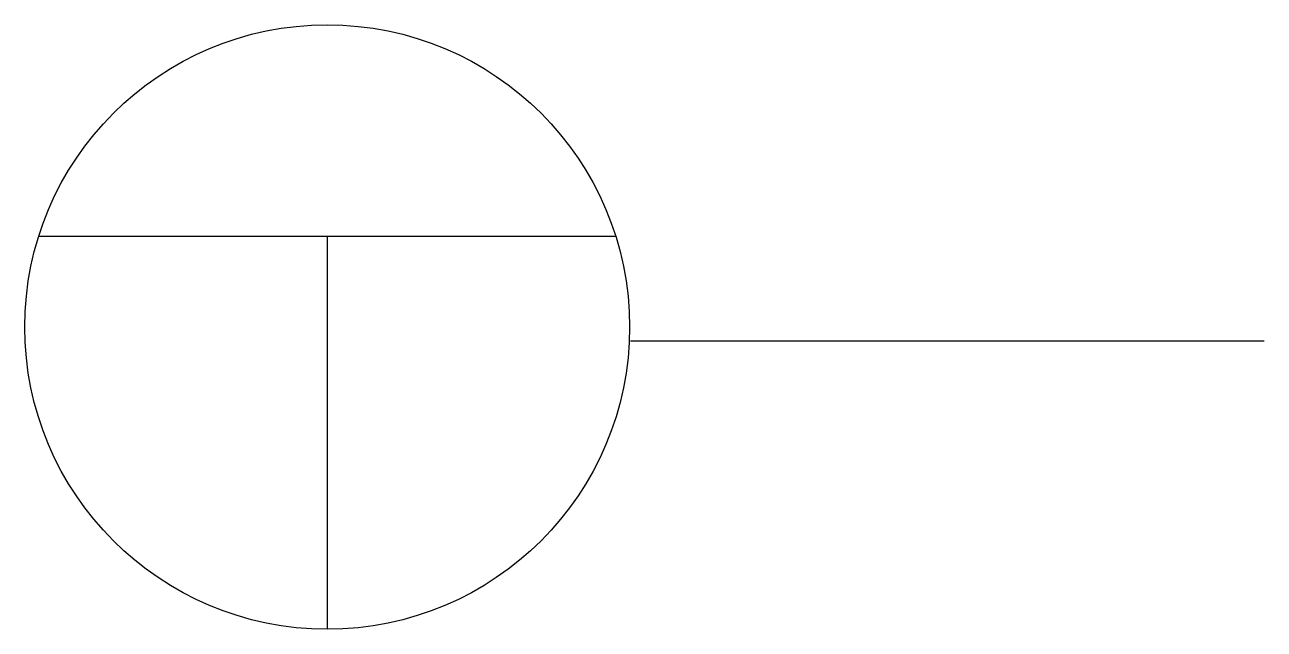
# Model space of a CAD drawing. Header units: millimetres. Extents: x -1.5 to 4.65, y -1.43 to 1.57.
import ezdxf

# ---------------------------------------------------------------- set-up
doc = ezdxf.new("R2010")
doc.units = ezdxf.units.MM

msp = doc.modelspace()

# ---------------------------------------------------------------- linework, layer by layer
for p, q in [((1.4335, 0.5209), (-1.4283, 0.5209)), ((0.0026, 0.5209), (0.0026, -1.4291)), ((0.0026, 0.0709, -43.875), (0.0026, 0.0709, -43.875)), ((1.507, 0.003), (4.6499, 0.003))]:
    msp.add_line(p, q)
msp.add_circle((0.0026, 0.0709), 1.5)

doc.saveas('drawing.dxf')
